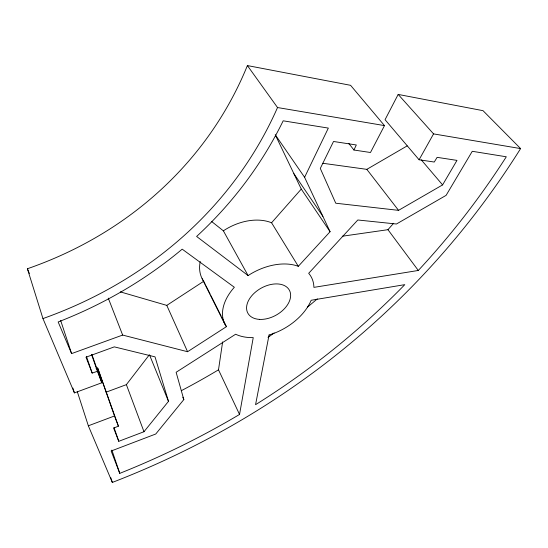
<?xml version="1.0" encoding="UTF-8"?>
<svg xmlns="http://www.w3.org/2000/svg" width="548" height="548" viewBox="0 0 548 548"><rect width="100%" height="100%" fill="white"/><g stroke="black" fill="none" stroke-linecap="round" stroke-linejoin="round"><path stroke-width="0.82" d="M239.538 414.452L253.238 337.602A49.197 32.003 -29.2 0 1 235.64 334.232L176.12 372.284L183.827 399.588L155.748 434.009L111.155 451.018L119.759 473.362A1351.409 1036.556 44.3 0 0 239.538 414.452L218.501 369.818L222.625 341.918M91.9 354.488L101.812 382.764L74.418 392.889L42.956 318.58L27.4 268.753A438.64 387.436 25.8 0 0 247.395 65.568L350.583 85.317L384.49 125.608L370.475 152.502L353.926 150.022L356.316 144.973L333.526 141.48L320.292 168.442L335.753 203.219L398.547 210.35L442.592 184.902L456.977 160.386L437.112 157.345L434.263 162.044L419.09 159.769L385.059 119.683L398.177 94.427L483.014 110.669L520.6 148.59A1419.169 1074.306 45 0 1 112.326 482.432L88.344 425.796L77.33 391.738M304.592 177.299L328.341 128.095L283.179 120.813A490.604 430.954 19.4 0 1 196.616 236.455L248.1 275.569A49.197 32.003 -29.2 0 1 298.311 266.314L330.074 231.715L304.592 177.299L275.199 134.664M419.09 159.769L433.557 133.89L520.6 148.59M106.12 392.163L126.376 384.641L149.433 354.686M96.071 368.537L97.633 367.961L118.409 426.173L113.628 428.091L118.779 441.304L143.98 431.728L168.489 401.335L155.016 356.858L114.299 346.87L85.988 357.193L92.18 373.085L97.428 371.291L101.812 382.764M211.425 221.351L223.365 230.818A46.861 32.38 -29.4 0 1 271.568 222.769L301.27 189.074L275.569 135.424M120.3 291.865L166.791 305.387L203.698 281.275A46.861 32.38 -29.4 0 1 200.246 261.526M187.58 351.727L226.427 326.663A49.197 32.003 -29.2 0 1 234.345 287.262L182.183 249.155A490.604 430.954 19.4 0 1 58.157 321.964L71.596 353.604L122.649 335.068L187.58 351.727L166.791 305.387M322.847 163.277L366.824 169.353L407.178 145.891M88.344 425.796L114.505 415.966L97.633 367.961M418.302 270.465L313.894 287.371A49.197 32.003 -29.2 0 0 308.688 273.301L357.81 219.988L396.437 224.009L446.099 195.362L472.266 151.296L506.304 156.783A1351.409 1036.556 44.3 0 1 418.302 270.465L387.957 229.687L342.24 236.236M247.395 65.568L277.528 107.538L384.49 125.608M398.177 94.427L433.557 133.89M421.241 159.824L442.592 184.902M348.761 143.371L353.926 150.022M366.824 169.353L398.547 210.35M293.892 173.675L322.882 216.35M301.27 189.074L330.074 231.715M271.568 222.769L298.311 266.314M223.365 230.818L248.1 275.569M203.698 281.275L205.212 284.302M205.973 285.816L210.137 294.132M210.898 295.646L221.125 316.073M221.878 317.587L226.427 326.663M202.13 278.651L224.858 324.074M182.827 397.238L183.827 399.588M27.4 268.753L29.373 273.486M149.755 355.474L168.489 401.335M108.264 298.126L122.649 335.068M114.505 415.966L118.409 426.173M126.376 384.641L143.98 431.728M91.571 354.556L97.428 371.291M114.011 427.563L118.779 441.304M86.406 356.31L92.18 373.085M111.895 450.093L119.759 473.362M60.664 320.498L71.596 353.604M110.744 477.609L112.326 482.432M72.87 388.053L74.418 392.889M277.528 107.538A468.314 411.767 18.3 0 1 42.956 318.58M317.333 298.859A1192.263 926.723 45.5 0 1 307.558 307.044M274.151 332.951A1192.263 926.723 45.5 0 1 268.006 337.397M218.501 369.818A1192.263 926.723 45.5 0 1 181.607 390.532M393.587 223.276A1192.263 926.723 45.5 0 1 387.957 229.687M269.068 334.986L255.56 404.691A1351.409 1036.556 44.3 0 0 404.794 284.652L311.189 300.263A49.197 32.003 -29.2 0 1 269.068 334.986M259.327 319.374A23.728 15.426 -29.2 0 0 290.556 293.934A23.728 15.426 -29.2 0 0 255.916 291.7A23.728 15.426 -29.2 0 0 259.327 319.374"/></g></svg>
